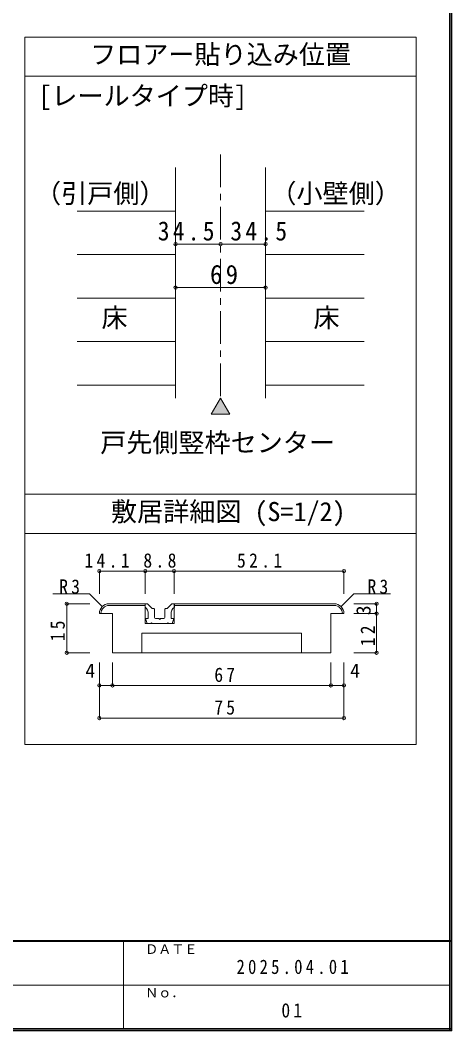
# Model space of a CAD drawing. Units: millimetres at full size, sheet at 1:5, with parts at other scales. Extents: x -957 to 993, y -689 to 708.
# Drawn here: x 662 to 993, y -689 to 85 of the extents above; entities that cross this region are included whole.
import ezdxf
from ezdxf.enums import TextEntityAlignment as Align

# ---------------------------------------------------------------- set-up
doc = ezdxf.new("R2010")
doc.units = ezdxf.units.MM
doc.header["$LTSCALE"] = 5
doc.header["$PDMODE"] = 32
doc.header["$PDSIZE"] = 2.5
doc.linetypes.add('CHAIN1', pattern=[8, 5, -1, 1, -1])
doc.layers.add('0-B_寸法', color=7, linetype='Continuous', lineweight=9)
doc.layers.add('F-1_枠', color=6, linetype='Continuous', lineweight=9)
doc.layers.add('F-A_文字', color=7, linetype='Continuous')
doc.styles.add('ＭＳ ゴシック', font='')
doc.styles.get('ＭＳ ゴシック').set_extended_font_data('MS Gothic')

msp = doc.modelspace()

# ---------------------------------------------------------------- linework, layer by layer
at = {"layer": '0-B_寸法'}
for p, q in [((965.565, 71.709), (665.565, 71.709)), ((665.565, 71.709), (665.565, -469.784)), ((965.565, 41.709), (665.565, 41.709)), ((781.065, -28.174), (781.065, -204.681)), ((850.065, -28.174), (850.065, -204.681)), ((705.565, -61.476), (781.065, -61.476)), ((850.065, -61.476), (925.565, -61.476)), ((781.065, -86.736), (815.565, -86.736)), ((815.565, -86.736), (850.065, -86.736)), ((705.565, -94.777), (781.065, -94.777)), ((850.065, -94.777), (925.565, -94.777)), ((781.065, -120.037), (850.065, -120.037)), ((705.565, -128.078), (781.065, -128.078)), ((850.065, -128.078), (925.565, -128.078)), ((705.565, -161.38), (781.065, -161.38)), ((850.065, -161.38), (925.565, -161.38)), ((705.565, -194.681), (781.065, -194.681)), ((850.065, -194.681), (925.565, -194.681)), ((815.565, -204.681), (808.428, -217.043)), ((815.565, -204.681), (822.702, -217.043)), ((822.702, -217.043), (808.428, -217.043)), ((965.565, -278.291), (665.565, -278.291)), ((965.565, -308.291), (665.565, -308.291)), ((722.63, -337.131), (722.63, -354.631)), ((757.88, -337.131), (722.63, -337.131)), ((757.88, -337.131), (757.88, -354.631)), ((779.88, -337.131), (757.88, -337.131)), ((779.88, -337.131), (779.88, -354.631)), ((910.13, -337.131), (779.88, -337.131)), ((910.13, -337.131), (910.13, -354.631)), ((907.933, -364.328), (917.63, -354.632)), ((917.63, -354.632), (945.667, -354.632)), ((697.63, -362.131), (697.63, -399.632)), ((697.63, -362.131), (715.343, -362.131)), ((757.88, -363.382), (730.129, -363.382)), ((757.88, -362.132), (730.13, -362.132)), ((757.63, -362.132), (758.987, -362.132)), ((757.63, -364.632), (757.63, -362.132)), ((757.88, -362.132), (757.88, -377.132)), ((763.035, -365.662), (759.871, -362.498)), ((774.724, -365.662), (777.888, -362.498)), ((902.63, -362.132), (779.88, -362.132)), ((779.88, -362.132), (779.88, -377.132)), ((902.63, -363.382), (779.88, -363.382)), ((935.13, -362.132), (917.63, -362.132)), ((935.13, -362.132), (935.13, -399.632)), ((760.13, -373.382), (760.13, -370.222)), ((763.565, -365.882), (764.38, -365.882)), ((764.88, -372.632), (764.88, -366.382)), ((772.88, -372.632), (772.88, -366.382)), ((774.194, -365.882), (773.38, -365.882)), ((777.63, -373.382), (777.63, -370.222)), ((935.13, -369.632), (917.63, -369.632)), ((779.88, -377.132), (757.88, -377.132)), ((759.38, -377.132), (758.165, -374.066)), ((760.13, -373.382), (758.63, -373.382)), ((762.13, -377.132), (759.38, -377.132)), ((762.13, -377.132), (762.63, -376.632)), ((762.63, -376.632), (763.13, -377.132)), ((763.13, -377.132), (774.63, -377.132)), ((768.13, -373.382), (765.63, -373.382)), ((768.88, -374.132), (768.13, -373.382)), ((769.63, -373.382), (768.88, -374.132)), ((772.13, -373.382), (769.63, -373.382)), ((777.63, -373.382), (779.13, -373.382)), ((877.63, -384.632), (755.13, -384.632)), ((755.13, -399.632), (755.13, -384.632)), ((877.63, -399.632), (877.63, -384.632)), ((697.63, -399.632), (715.343, -399.632)), ((732.63, -399.632), (900.13, -399.632)), ((935.13, -399.632), (917.63, -399.632)), ((722.63, -424.632), (722.63, -407.132)), ((732.63, -424.632), (732.63, -407.132)), ((900.13, -424.632), (900.13, -407.132)), ((910.13, -424.632), (910.13, -407.132)), ((722.63, -449.632), (722.63, -424.632)), ((910.13, -424.632), (722.63, -424.632)), ((910.13, -449.632), (910.13, -424.632)), ((910.13, -449.632), (722.63, -449.632))]:
    msp.add_line(p, q, dxfattribs=at)
at = {"layer": '0-B_寸法', "linetype": 'CHAIN1'}
msp.add_line((815.565, -18.174), (815.565, -204.681), dxfattribs=at)
at = {"layer": '0-B_寸法'}
for points in [[(965.565, 71.709), (965.565, -469.784), (665.565, -469.784)], [(724.826, -364.328), (715.13, -354.632), (686.889, -354.632)], [(780.13, -364.632), (780.13, -362.132), (778.772, -362.132)], [(732.63, -399.632), (732.63, -369.632), (722.63, -369.632)], [(900.13, -399.632), (900.13, -369.632), (910.13, -369.632)], [(775.63, -377.132), (775.13, -376.632), (774.63, -377.132)], [(775.63, -377.132), (778.38, -377.132), (779.594, -374.066)]]:
    msp.add_lwpolyline(points, dxfattribs=at)
for centre, radius, start, end in [((730.13, -369.632), 7.5, 90, 180), ((730.13, -369.632), 6.25, 90, 180), ((758.987, -363.382), 1.25, 45, 90), ((778.772, -363.382), 1.25, 90, 135), ((902.63, -369.632), 7.5, 0, 90), ((902.63, -369.632), 6.25, 0, 90), ((752.63, -370.222), 7.5, 0, 48.19), ((763.565, -365.132), 0.75, 225, 270), ((764.38, -366.382), 0.5, 360, 90), ((773.38, -366.382), 0.5, 90, 180), ((774.194, -365.132), 0.75, 270, 315), ((785.13, -370.222), 7.5, 131.81, 180), ((758.63, -373.882), 0.5, 90, 201.616), ((765.63, -372.632), 0.75, 180, 270), ((772.13, -372.632), 0.75, 270, 360), ((779.13, -373.882), 0.5, 338.384, 90)]:
    msp.add_arc(centre, radius, start, end, dxfattribs=at)
for p in [(781.065, -86.736), (815.565, -86.736), (850.065, -86.736), (781.065, -120.037), (850.065, -120.037), (722.63, -337.131), (757.88, -337.131), (779.88, -337.131), (910.13, -337.131), (697.63, -362.131), (935.13, -362.132), (935.13, -369.632), (697.63, -399.632), (935.13, -399.632), (722.63, -424.632), (732.63, -424.632), (900.13, -424.632), (910.13, -424.632), (722.63, -449.632), (910.13, -449.632)]:
    msp.add_point(p, dxfattribs=at)
at = {"layer": '0-B_寸法', "color": 16}
msp.add_solid([(822.702, -217.043), (815.565, -204.681), (808.428, -217.043)], dxfattribs=at)
at = {"layer": 'F-1_枠'}
for p, q in [((991.115, 707.602), (991.115, -689.065)), ((991.948, 707.602), (991.948, -689.065)), ((992.782, 707.602), (992.782, -689.065)), ((992.782, -619.898), (-957.218, -619.898)), ((992.782, -620.731), (-957.218, -620.731)), ((741.115, -620.731), (741.115, -687.398)), ((17.782, -654.065), (991.115, -654.066)), ((992.782, -687.398), (-957.218, -687.398)), ((992.782, -688.231), (-957.218, -688.231)), ((992.782, -689.065), (-957.218, -689.065))]:
    msp.add_line(p, q, dxfattribs=at)

# ---------------------------------------------------------------- texts
at = {"layer": '0-B_寸法', "style": 'ＭＳ ゴシック'}
for s, height, p in [('フロアー貼り込み位置', 14.66, (715.565, 46.709)), ('[レールタイプ時]', 14.66, (675.906, 15.02)), ('（引戸側）', 14.66, (673.368, -59.689)), ('（小壁側）', 14.66, (853.732, -59.689)), ('床', 14.66, (724.315, -154.729)), ('床', 14.66, (886.815, -154.729)), ('戸先側竪枠センター', 14.66, (723.301, -250.423)), ('敷居詳細図 (S=1/2)', 14.66, (731.556, -303.291)), ('4', 11, (711.942, -422.132)), ('4', 11, (914.917, -422.132))]:
    msp.add_text(s, height=height, dxfattribs=at).set_placement(p, align=Align.BOTTOM_LEFT)
msp.add_text('3', height=11, rotation=90, dxfattribs=at).set_placement((933.814, -370.882), align=Align.BOTTOM_LEFT)
at = {"layer": '0-B_寸法', "attachment_point": 7, "style": 'ＭＳ ゴシック'}
for s, insert, char_height in [('\\T1.28;\\W0.9;34.5', (767.447, -84.236), 14.66), ('\\T1.28;\\W0.9;34.5', (823.084, -84.236), 14.66), ('\\T1.27;\\W0.95;69', (807.44, -117.537), 14.66), ('\\T1.38;\\W0.9;14.1', (711.225, -334.631), 11), ('\\T1.38;\\W0.9;8.8', (756.38, -334.631), 11), ('\\T1.38;\\W0.9;52.1', (828.13, -334.631), 11), ('\\T1.36;\\W0.9;R3', (691.889, -354.632), 11), ('\\T1.36;\\W0.9;R3', (928.167, -354.632), 11), ('\\T1.36;\\W0.9;67', (810.755, -422.132), 11), ('\\T1.36;\\W0.9;75', (810.755, -447.132), 11), ('\\T1.39;\\W0.85;2025.04.01', (827.782, -645.732), 11)]:
    msp.add_mtext(s, dxfattribs=dict(at, insert=insert, char_height=char_height))
at = {"layer": '0-B_寸法', "char_height": 11, "attachment_point": 7, "rotation": 90, "style": 'ＭＳ ゴシック'}
for s, insert in [('\\T1.36;\\W0.9;15', (696.314, -390.881)), ('\\T1.36;\\W0.9;12', (933.814, -394.632))]:
    msp.add_mtext(s, dxfattribs=dict(at, insert=insert))
at = {"layer": 'F-A_文字', "style": 'ＭＳ ゴシック'}
for s, p in [('ＤＡＴＥ', (757.782, -632.398)), ('Ｎｏ．', (757.782, -665.732))]:
    msp.add_text(s, height=7.331, dxfattribs=at).set_placement(p, align=Align.BOTTOM_LEFT)
at = {"layer": 'F-A_文字', "insert": (862.157, -679.065), "char_height": 11, "attachment_point": 7, "style": 'ＭＳ ゴシック'}
msp.add_mtext('\\T1.36;\\W0.9;01', dxfattribs=at)

doc.saveas('drawing.dxf')
